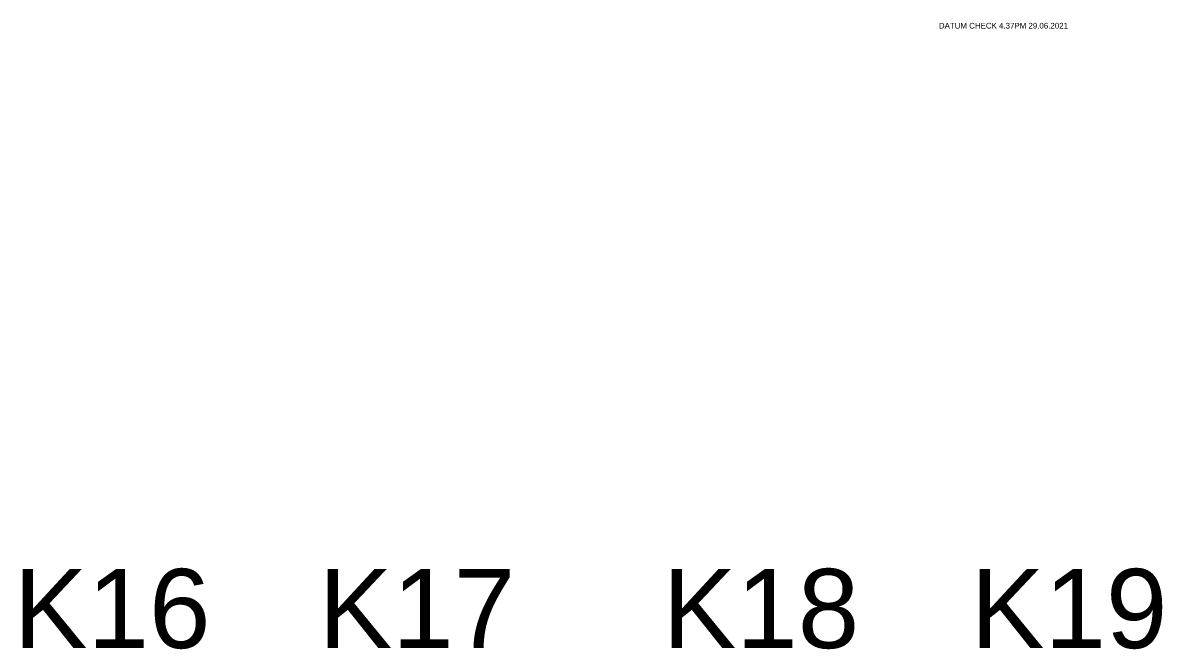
# Model space of a CAD drawing. Header units: millimetres. Extents: x -13804604 to 13046302109, y -19137686871 to 1424964600.
# Drawn here: x -1513227 to -505783, y -517209 to 36747 of the extents above; entities that cross this region are included whole.
import ezdxf

# ---------------------------------------------------------------- set-up
doc = ezdxf.new("R2010")
doc.units = ezdxf.units.MM
doc.layers.get('0').update_dxf_attribs({"lineweight": 0})
doc.styles.get("Standard").update_dxf_attribs({"font": 'arial.ttf'})

msp = doc.modelspace()

# ---------------------------------------------------------------- texts
at = {"insert": (-705163.037, 36672.256), "char_height": 5000, "attachment_point": 1}
msp.add_mtext_dynamic_manual_height_columns(' DATUM CHECK 4.37PM 29.06.2021', width=131530.31582, gutter_width=25000, heights=[30810.482], dxfattribs=at)
at = {"color": 7, "linetype": 'Continuous', "lineweight": 0, "char_height": 70000, "attachment_point": 1}
for s, insert in [('K16', (-1521248.323, -446215.548)), ('K17', (-1251740.544, -446215.548)), ('K18', (-947588.869, -446215.548)), ('K19', (-675127.983, -446215.548))]:
    msp.add_mtext_dynamic_manual_height_columns(s, width=97508.68034, gutter_width=25000, heights=[0], dxfattribs=dict(at, insert=insert))

doc.saveas('drawing.dxf')
